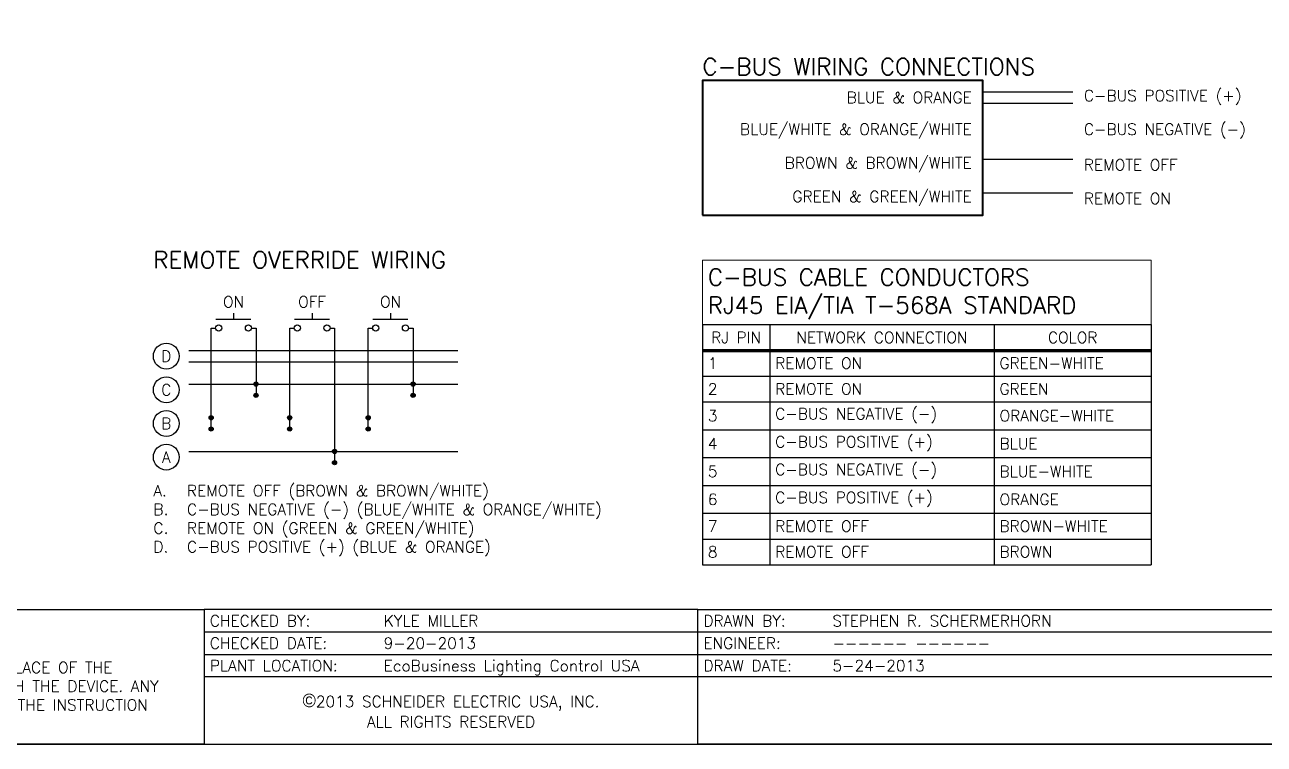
# Paper-space layout 'ARCH-D(24x36)' of a CAD drawing. Header units: inches. Extents: x 0.1 to 35.7, y 0.1 to 23.7.
# Drawn here: x 13.18 to 26.99, y 0.08 to 8.09 of the extents above; entities that cross this region are included whole.
import ezdxf
from ezdxf.enums import TextEntityAlignment as Align

# ---------------------------------------------------------------- set-up
doc = ezdxf.new("R2010")
doc.units = ezdxf.units.IN
doc.header["$MEASUREMENT"] = 0
for name, color, linetype in [('SHEET-TITLE', 7, 'Continuous'), ('TEXT-ANNO', 7, 'Continuous'), ('TEXT-KNOTE', 7, 'Continuous'), ('WIRE-LOW-COMMON', 7, 'Continuous'), ('WIRE-SYMBOLOGY', 7, 'Continuous'), ('WIRE-TWIST-BLUE-WHITE', 5, 'Continuous'), ('WIRE-TWIST-BROWN-WHITE', 25, 'Continuous'), ('WIRE-TWIST-GREEN-WHITE', 3, 'Continuous'), ('WIRE-TWIST-ORANGE-WHITE', 30, 'Continuous')]:
    doc.layers.add(name, color=color, linetype=linetype)
doc.layers.add('WIRE-COMM-CBUS', color=6, linetype='Continuous', lineweight=40)
doc.styles.add('1-8', font='romans.shx', dxfattribs={"height": 0.125})
doc.styles.add('3-16', font='romans.shx', dxfattribs={"height": 0.1875})

# ---------------------------------------------------------------- blocks, each defined once
blk = doc.blocks.new('TITLE-BLOCK-DEVSPEC')
for p, q in [((5.5, 1.25), (0, 1.25)), ((13, 1.25), (5.5, 1.25)), ((0, 1), (5.5, 1)), ((5.5, 1), (13, 1)), ((5.5, 0.75), (0, 0.75)), ((13, 0.75), (5.5, 0.75))]:
    blk.add_line(p, q)
for points in [[(0, 0), (5.5, 0), (5.5, 1.5), (0, 1.5)], [(5.5, 1.5), (13, 1.5), (13, 0), (5.5, 0)]]:
    blk.add_lwpolyline(points, close=True)
at = {"style": '1-8'}
for s, p in [('CHECKED BY:', (0.0625, 1.375)), ('DRAWN BY:', (5.5625, 1.375)), ('CHECKED DATE:', (0.0625, 1.125)), ('ENGINEER:', (5.5625, 1.125)), ('PLANT LOCATION:', (0.0625, 0.875)), ('DRAW DATE:', (5.5625, 0.875))]:
    blk.add_text(s, height=0.125, rotation=0, dxfattribs=at).set_placement(p, align=Align.MIDDLE_LEFT)
at = {"insert": (2.75, 0.375), "char_height": 0.125, "width": 5.518085, "attachment_point": 5, "style": '1-8'}
blk.add_mtext('{\\fSymbol|b0|i0|c2|p18;\\H1.2x;\\C0;ã\\Fromans|c0;\\H0.83334x;2013 }SCHNEIDER ELECTRIC USA, INC.\\PALL RIGHTS RESERVED', dxfattribs=at)
blk = doc.blocks.new('TITLE-BLOCK-DEVSPEC-ATTR')
at = {"style": '1-8'}
for tag, p in [('CHECKED', (2, 1.375)), ('DRAWNBY', (7, 1.375)), ('EQUIPMENT', (15.75, 1.375)), ('CHECKDATE', (2, 1.125)), ('ENGR', (7, 1.125)), ('EQUIPTYPE', (15.75, 1.125)), ('PLANT', (2, 0.875)), ('DATE', (7, 0.875)), ('DWGTYPE', (15.75, 0.875)), ('DWGNO', (14, 0.125))]:
    blk.add_attdef(tag, text='', height=0.125, dxfattribs=at).set_placement(p, align=Align.MIDDLE_LEFT)
for tag, p in [('PG', (18.0625, 0.125)), ('OF', (19.0625, 0.125)), ('REV', (20.1875, 0.125))]:
    blk.add_attdef(tag, text='', height=0.125, dxfattribs=at).set_placement(p, align=Align.MIDDLE_CENTER)
blk = doc.blocks.new('*U62')
for p, q in [((0, 0.333), (0, 0.2)), ((-0.394, 0.2), (0.384, 0.2))]:
    blk.add_line(p, q)
for centre in [(-0.331, 0), (0.331, 0)]:
    blk.add_circle(centre, 0.0687)
blk = doc.blocks.new('WIRE-CONNECTION')
h = blk.add_hatch(color=256)
edge = h.paths.add_edge_path()
edge.add_arc((0, 0), 0.0469, 0, 360)
blk.add_circle((0, 0), 0.0469)
blk = doc.blocks.new('TEXT-NODE-CIRCLE')
blk.add_circle((0, 0), 0.144)
at = {"layer": 'TEXT-KNOTE', "style": '1-8'}
blk.add_attdef('#', text='', height=0.125, dxfattribs=at).set_placement((0, 0), align=Align.MIDDLE_CENTER)
blk = doc.blocks.new('CBUS-OVERRIDE')
at = {"layer": 'WIRE-LOW-COMMON'}
for p, q in [((0.644, -1.979), (0.644, -0.854)), ((0.644, -0.854), (0.694, -0.854)), ((1.094, -0.854), (1.144, -0.854)), ((1.144, -0.854), (1.144, -1.604)), ((1.519, -1.979), (1.519, -0.854)), ((1.519, -0.854), (1.569, -0.854)), ((1.969, -0.854), (2.019, -0.854)), ((2.019, -0.854), (2.019, -2.354)), ((2.394, -1.979), (2.394, -0.854)), ((2.394, -0.854), (2.444, -0.854)), ((2.844, -0.854), (2.894, -0.854)), ((2.894, -0.854), (2.894, -1.604))]:
    blk.add_line(p, q, dxfattribs=at)
at = {"layer": 'WIRE-TWIST-BLUE-WHITE'}
blk.add_line((0.394, -1.104), (3.394, -1.104), dxfattribs=at)
at = {"layer": 'WIRE-TWIST-BROWN-WHITE'}
blk.add_line((0.394, -2.229), (3.394, -2.229), dxfattribs=at)
at = {"layer": 'WIRE-TWIST-GREEN-WHITE'}
blk.add_line((0.394, -1.479), (3.394, -1.479), dxfattribs=at)
at = {"layer": 'WIRE-TWIST-ORANGE-WHITE'}
blk.add_line((0.394, -1.229), (3.394, -1.229), dxfattribs=at)
for p, values in [((0.144, -1.167), {'#': 'D'}), ((0.144, -1.542), {'#': 'C'}), ((0.144, -1.917), {'#': 'B'}), ((0.144, -2.292), {'#': 'A'})]:
    blk.add_blockref('TEXT-NODE-CIRCLE', p).add_auto_attribs(values)
at = {"layer": 'WIRE-SYMBOLOGY', "xscale": 0.5, "yscale": 0.5, "zscale": 0.5}
for name, p in [('*U62', (0.894, -0.854)), ('*U62', (1.769, -0.854)), ('*U62', (2.644, -0.854)), ('WIRE-CONNECTION', (1.144, -1.479)), ('WIRE-CONNECTION', (2.894, -1.479)), ('WIRE-CONNECTION', (1.144, -1.604)), ('WIRE-CONNECTION', (2.894, -1.604)), ('WIRE-CONNECTION', (0.644, -1.854)), ('WIRE-CONNECTION', (1.519, -1.854)), ('WIRE-CONNECTION', (2.394, -1.854)), ('WIRE-CONNECTION', (0.644, -1.979)), ('WIRE-CONNECTION', (1.519, -1.979)), ('WIRE-CONNECTION', (2.394, -1.979)), ('WIRE-CONNECTION', (2.019, -2.229)), ('WIRE-CONNECTION', (2.019, -2.354))]:
    blk.add_blockref(name, p, dxfattribs=at)
at = {"layer": 'TEXT-ANNO'}
for s, insert, char_height, attachment_point, style in [('REMOTE OVERRIDE WIRING', (0, -0.188), 0.1875, 7, '3-16'), ('ON', (0.894, -0.625), 0.125, 8, '1-8'), ('OFF', (1.769, -0.625), 0.125, 8, '1-8'), ('ON', (2.644, -0.625), 0.125, 8, '1-8'), ('\\pi-0.375,l0.375,t0.375;A.^IREMOTE OFF (BROWN & BROWN/WHITE)\\PB.^IC-BUS NEGATIVE (-) (BLUE/WHITE & ORANGE/WHITE)\\PC.^IREMOTE ON (GREEN & GREEN/WHITE)\\PD.^IC-BUS POSITIVE (+) (BLUE & ORANGE)', (0, -2.604), 0.125, 1, '1-8')]:
    blk.add_mtext(s, dxfattribs=dict(at, insert=insert, char_height=char_height, attachment_point=attachment_point, style=style))
blk = doc.blocks.new('CBUS-WIRING')
at = {"layer": 'WIRE-COMM-CBUS'}
blk.add_lwpolyline([(0, -1.75), (3.125, -1.75), (3.125, -0.25), (0, -0.25)], close=True, dxfattribs=at)
at = {"layer": 'WIRE-TWIST-BLUE-WHITE'}
blk.add_line((3.125, -0.375), (4.125, -0.375), dxfattribs=at)
at = {"layer": 'WIRE-TWIST-BROWN-WHITE'}
blk.add_line((3.125, -1.125), (4.125, -1.125), dxfattribs=at)
at = {"layer": 'WIRE-TWIST-GREEN-WHITE'}
blk.add_line((3.125, -1.5), (4.125, -1.5), dxfattribs=at)
at = {"layer": 'WIRE-TWIST-ORANGE-WHITE'}
blk.add_line((3.125, -0.5), (4.125, -0.5), dxfattribs=at)
at = {"layer": 'TEXT-ANNO'}
for s, insert, char_height, attachment_point, style in [('C-BUS WIRING CONNECTIONS', (0, -0.1875), 0.1875, 7, '3-16'), ('BLUE & ORANGE', (3, -0.4375), 0.125, 6, '1-8'), ('C-BUS POSITIVE (+)', (4.25, -0.4375), 0.125, 4, '1-8'), ('BLUE/WHITE & ORANGE/WHITE', (3, -0.8125), 0.125, 6, '1-8'), ('C-BUS NEGATIVE (-)', (4.25, -0.8125), 0.125, 4, '1-8'), ('BROWN & BROWN/WHITE', (3, -1.1875), 0.125, 6, '1-8'), ('REMOTE OFF', (4.25, -1.1875), 0.125, 4, '1-8'), ('GREEN & GREEN/WHITE', (3, -1.5625), 0.125, 6, '1-8'), ('REMOTE ON', (4.25, -1.5625), 0.125, 4, '1-8')]:
    blk.add_mtext(s, dxfattribs=dict(at, insert=insert, char_height=char_height, attachment_point=attachment_point, style=style))
blk = doc.blocks.new('*T19')
at = {"layer": 'Defpoints', "color": 8, "linetype": 'ByBlock', "lineweight": 0, "transparency": 16777216}
for p, q in [((0, 0), (5, 0)), ((0, 0), (0, -0.718)), ((5, 0), (5, -0.718))]:
    blk.add_line(p, q, dxfattribs=at)
at = {"layer": 'TEXT-ANNO', "color": 0, "linetype": 'ByBlock', "transparency": 16777216}
blk.add_line((0, -0.718), (5, -0.718), dxfattribs=at)
at = {"layer": 'TEXT-ANNO', "color": 0, "linetype": 'ByBlock', "lineweight": -2, "transparency": 16777216}
for p, q in [((0, -0.718), (0, -3.393)), ((0.75, -0.718), (0.75, -3.393)), ((3.25, -0.718), (3.25, -3.393)), ((5, -0.718), (5, -3.393)), ((0, -1.292), (5, -1.292)), ((0, -1.578), (5, -1.578)), ((0, -1.889), (5, -1.889)), ((0, -2.199), (5, -2.199)), ((0, -2.51), (5, -2.51)), ((0, -2.82), (5, -2.82)), ((0, -3.107), (5, -3.107)), ((0, -3.393), (5, -3.393))]:
    blk.add_line(p, q, dxfattribs=at)
at = {"layer": 'TEXT-ANNO', "color": 0, "linetype": 'ByBlock', "lineweight": 100, "transparency": 16777216}
blk.add_line((0, -1.005), (5, -1.005), dxfattribs=at)
at = {"layer": 'TEXT-ANNO', "transparency": 16777216}
for s, insert, char_height, width, attachment_point, style in [('C-BUS CABLE CONDUCTORS\\PRJ45 EIA/TIA T-568A STANDARD', (0.06, -0.658), 0.1875, 4.88, 7, '3-16'), ('RJ PIN', (0.375, -0.862), 0.125, 0.63, 5, '1-8'), ('NETWORK CONNECTION', (2, -0.862), 0.125, 2.38, 5, '1-8'), ('COLOR', (4.125, -0.862), 0.125, 1.63, 5, '1-8'), ('1', (0.06, -1.148), 0.125, 0.63, 4, '1-8'), ('REMOTE ON', (0.81, -1.148), 0.125, 2.38, 4, '1-8'), ('GREEN-WHITE', (3.31, -1.148), 0.125, 1.63, 4, '1-8'), ('2', (0.06, -1.435), 0.125, 0.63, 4, '1-8'), ('REMOTE ON', (0.81, -1.435), 0.125, 2.38, 4, '1-8'), ('GREEN', (3.31, -1.435), 0.125, 1.63, 4, '1-8'), ('C-BUS NEGATIVE (-)', (0.81, -1.733), 0.125, 2.38, 4, '1-8'), ('3', (0.06, -1.733), 0.125, 0.63, 4, '1-8'), ('ORANGE-WHITE', (3.31, -1.733), 0.125, 1.63, 4, '1-8'), ('4', (0.06, -2.044), 0.125, 0.63, 4, '1-8'), ('C-BUS POSITIVE (+)', (0.81, -2.044), 0.125, 2.38, 4, '1-8'), ('BLUE', (3.31, -2.044), 0.125, 1.63, 4, '1-8'), ('5', (0.06, -2.354), 0.125, 0.63, 4, '1-8'), ('C-BUS NEGATIVE (-)', (0.81, -2.354), 0.125, 2.38, 4, '1-8'), ('BLUE-WHITE', (3.31, -2.354), 0.125, 1.63, 4, '1-8'), ('6', (0.06, -2.665), 0.125, 0.63, 4, '1-8'), ('C-BUS POSITIVE (+)', (0.81, -2.665), 0.125, 2.38, 4, '1-8'), ('ORANGE', (3.31, -2.665), 0.125, 1.63, 4, '1-8'), ('7', (0.06, -2.963), 0.125, 0.63, 4, '1-8'), ('REMOTE OFF', (0.81, -2.963), 0.125, 2.38, 4, '1-8'), ('BROWN-WHITE', (3.31, -2.963), 0.125, 1.63, 4, '1-8'), ('8', (0.06, -3.25), 0.125, 0.63, 4, '1-8'), ('REMOTE OFF', (0.81, -3.25), 0.125, 2.38, 4, '1-8'), ('BROWN', (3.31, -3.25), 0.125, 1.63, 4, '1-8')]:
    blk.add_mtext(s, dxfattribs=dict(at, insert=insert, char_height=char_height, width=width, attachment_point=attachment_point, style=style))
blk = doc.blocks.new('TABLE-PINS-CBUS-A')
blk.add_blockref('*T19', (-0.06, 0.06))

psp = doc.layouts.new('ARCH-D(24x36)')

# ---------------------------------------------------------------- linework, layer by layer
at = {"layer": 'SHEET-TITLE'}
for points in [[(0.075, 0.075), (35.675, 0.075), (35.675, 23.675), (0.075, 23.675)], [(8.575, 1.575), (15.175, 1.575), (15.175, 0.075), (8.575, 0.075)]]:
    psp.add_lwpolyline(points, close=True, dxfattribs=at)

# ---------------------------------------------------------------- block references
psp.add_blockref('TABLE-PINS-CBUS-A', (20.787, 5.408))
psp.add_blockref('TITLE-BLOCK-DEVSPEC', (15.175, 0.075), dxfattribs=at)
psp.add_blockref('TITLE-BLOCK-DEVSPEC-ATTR', (15.175, 0.075), dxfattribs=at).add_auto_attribs({'CHECKED': 'KYLE MILLER', 'CHECKDATE': '9-20-2013', 'PLANT': 'EcoBusiness Lighting Control USA', 'DRAWNBY': 'STEPHEN R. SCHERMERHORN', 'ENGR': '------ ------', 'DATE': '5-24-2013', 'DWGNO': 'CHANGEOVER RELAY', 'EQUIPMENT': 'CHANGEOVER RELAY', 'EQUIPTYPE': 'C-BUS', 'DWGTYPE': 'DEVICE SPECIFICATION', 'PG': '1', 'OF': '1', 'REV': '-'})
at = {"layer": 'WIRE-COMM-CBUS'}
psp.add_blockref('CBUS-WIRING', (20.727, 7.718), dxfattribs=at)
at = {"layer": 'WIRE-LOW-COMMON'}
psp.add_blockref('CBUS-OVERRIDE', (14.608, 5.566), dxfattribs=at)

# ---------------------------------------------------------------- texts
at = {"layer": 'SHEET-TITLE', "lineweight": 13, "insert": (11.873, 0.825), "char_height": 0.125, "width": 6.60327, "attachment_point": 5, "style": '1-8'}
psp.add_mtext('\\pl0.125;{\\LNOTICE:}\\P\\pt0.125;\\PTHIS DOCUMENT DOES NOT TAKE THE PLACE OF THE \\PINSTRUCTION BULLETIN THAT IS PROVIDED WITH THE DEVICE. ANY \\PADDITIONAL INFORMATION CAN BE FOUND IN THE INSTRUCTION \\PBULLETIN.\\P', dxfattribs=at)

doc.saveas('drawing.dxf')
